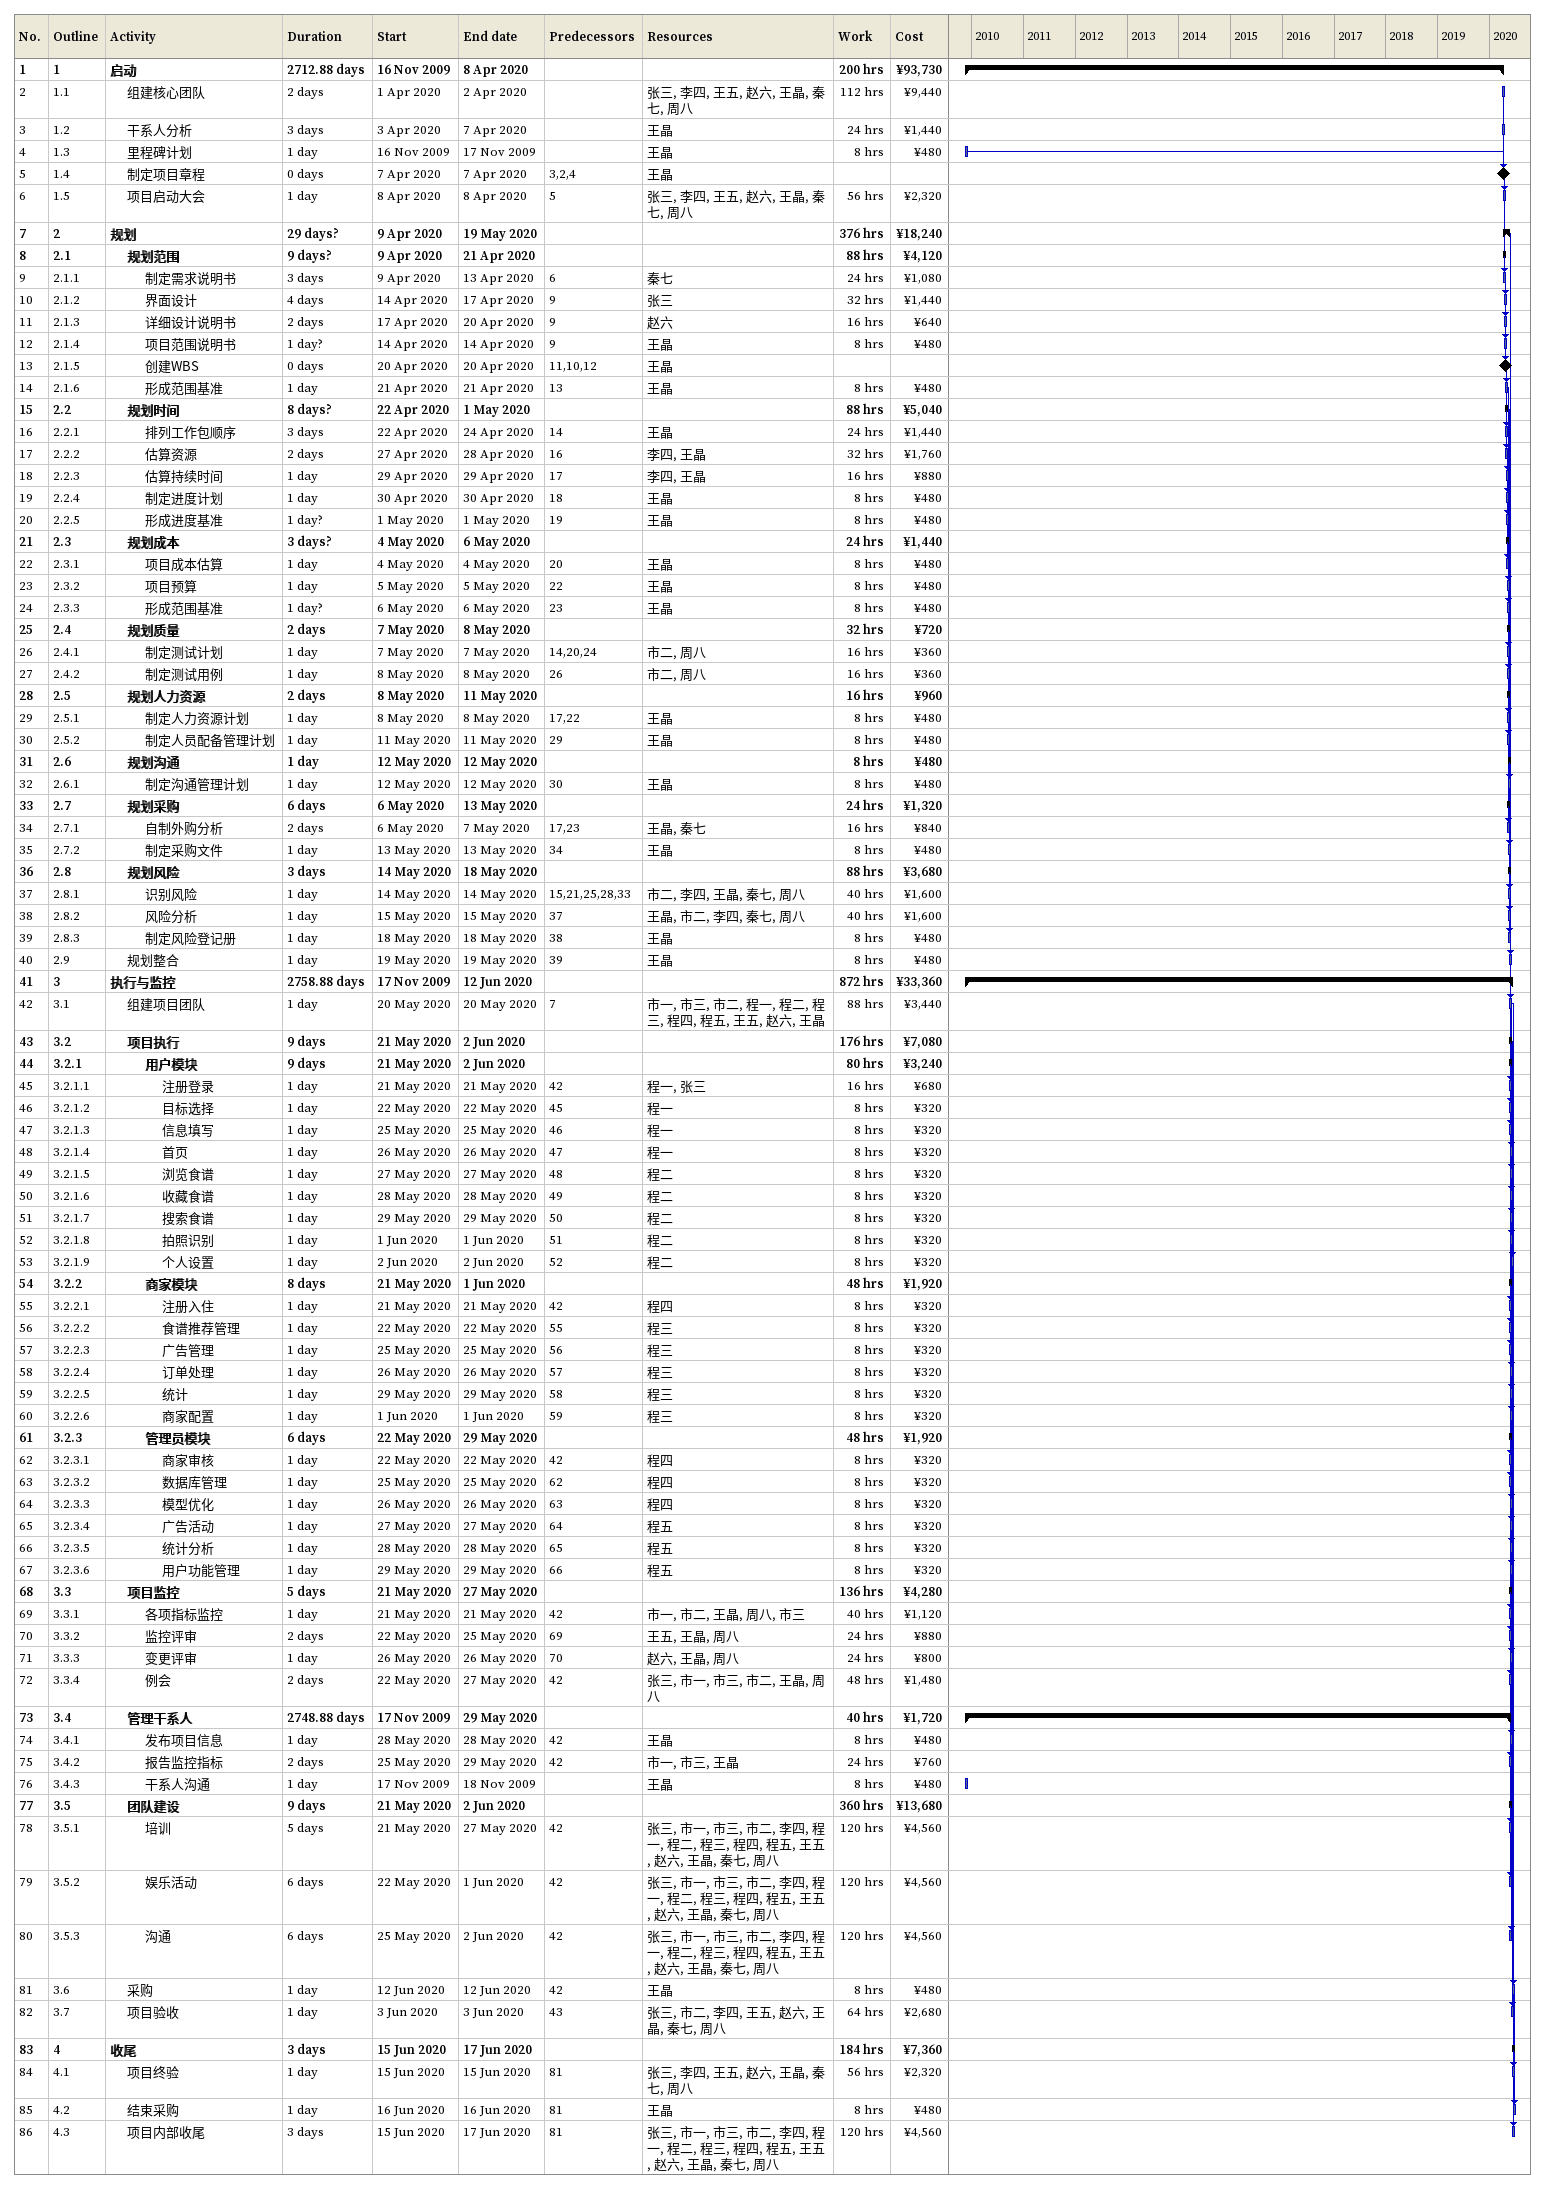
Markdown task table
| ID | WBS | Task | Duration | Start | Finish | Predecessors | Resources | Work (h) | Cost (¥) |
|---|---|---|---|---|---|---|---|---|---|
| 1 | 1 | **启动** | 2712.88d | 2009-11-16 | 2020-04-08 |  |  | 200 | 93730 |
| 2 | 1.1 | 组建核心团队 | 2d | 2020-04-01 | 2020-04-02 |  | 张三, 李四, 王五, 赵六, 王晶, 秦七, 周八 | 112 | 9440 |
| 3 | 1.2 | 干系人分析 | 3d | 2020-04-03 | 2020-04-07 |  | 王晶 | 24 | 1440 |
| 4 | 1.3 | 里程碑计划 | 1d | 2009-11-16 | 2009-11-17 |  | 王晶 | 8 | 480 |
| 5 | 1.4 | 制定项目章程 | 0d | 2020-04-07 | 2020-04-07 | 3, 2, 4 | 王晶 |  |  |
| 6 | 1.5 | 项目启动大会 | 1d | 2020-04-08 | 2020-04-08 | 5 | 张三, 李四, 王五, 赵六, 王晶, 秦七, 周八 | 56 | 2320 |
| 7 | 2 | **规划** | 29d? | 2020-04-09 | 2020-05-19 |  |  | 376 | 18240 |
| 8 | 2.1 | **规划范围** | 9d? | 2020-04-09 | 2020-04-21 |  |  | 88 | 4120 |
| 9 | 2.1.1 | 制定需求说明书 | 3d | 2020-04-09 | 2020-04-13 | 6 | 秦七 | 24 | 1080 |
| 10 | 2.1.2 | 界面设计 | 4d | 2020-04-14 | 2020-04-17 | 9 | 张三 | 32 | 1440 |
| 11 | 2.1.3 | 详细设计说明书 | 2d | 2020-04-17 | 2020-04-20 | 9 | 赵六 | 16 | 640 |
| 12 | 2.1.4 | 项目范围说明书 | 1d? | 2020-04-14 | 2020-04-14 | 9 | 王晶 | 8 | 480 |
| 13 | 2.1.5 | 创建WBS | 0d | 2020-04-20 | 2020-04-20 | 11, 10, 12 | 王晶 |  |  |
| 14 | 2.1.6 | 形成范围基准 | 1d | 2020-04-21 | 2020-04-21 | 13 | 王晶 | 8 | 480 |
| 15 | 2.2 | **规划时间** | 8d? | 2020-04-22 | 2020-05-01 |  |  | 88 | 5040 |
| 16 | 2.2.1 | 排列工作包顺序 | 3d | 2020-04-22 | 2020-04-24 | 14 | 王晶 | 24 | 1440 |
| 17 | 2.2.2 | 估算资源 | 2d | 2020-04-27 | 2020-04-28 | 16 | 李四, 王晶 | 32 | 1760 |
| 18 | 2.2.3 | 估算持续时间 | 1d | 2020-04-29 | 2020-04-29 | 17 | 李四, 王晶 | 16 | 880 |
| 19 | 2.2.4 | 制定进度计划 | 1d | 2020-04-30 | 2020-04-30 | 18 | 王晶 | 8 | 480 |
| 20 | 2.2.5 | 形成进度基准 | 1d? | 2020-05-01 | 2020-05-01 | 19 | 王晶 | 8 | 480 |
| 21 | 2.3 | **规划成本** | 3d? | 2020-05-04 | 2020-05-06 |  |  | 24 | 1440 |
| 22 | 2.3.1 | 项目成本估算 | 1d | 2020-05-04 | 2020-05-04 | 20 | 王晶 | 8 | 480 |
| 23 | 2.3.2 | 项目预算 | 1d | 2020-05-05 | 2020-05-05 | 22 | 王晶 | 8 | 480 |
| 24 | 2.3.3 | 形成范围基准 | 1d? | 2020-05-06 | 2020-05-06 | 23 | 王晶 | 8 | 480 |
| 25 | 2.4 | **规划质量** | 2d | 2020-05-07 | 2020-05-08 |  |  | 32 | 720 |
| 26 | 2.4.1 | 制定测试计划 | 1d | 2020-05-07 | 2020-05-07 | 14, 20, 24 | 市二, 周八 | 16 | 360 |
| 27 | 2.4.2 | 制定测试用例 | 1d | 2020-05-08 | 2020-05-08 | 26 | 市二, 周八 | 16 | 360 |
| 28 | 2.5 | **规划人力资源** | 2d | 2020-05-08 | 2020-05-11 |  |  | 16 | 960 |
| 29 | 2.5.1 | 制定人力资源计划 | 1d | 2020-05-08 | 2020-05-08 | 17, 22 | 王晶 | 8 | 480 |
| 30 | 2.5.2 | 制定人员配备管理计划 | 1d | 2020-05-11 | 2020-05-11 | 29 | 王晶 | 8 | 480 |
| 31 | 2.6 | **规划沟通** | 1d | 2020-05-12 | 2020-05-12 |  |  | 8 | 480 |
| 32 | 2.6.1 | 制定沟通管理计划 | 1d | 2020-05-12 | 2020-05-12 | 30 | 王晶 | 8 | 480 |
| 33 | 2.7 | **规划采购** | 6d | 2020-05-06 | 2020-05-13 |  |  | 24 | 1320 |
| 34 | 2.7.1 | 自制外购分析 | 2d | 2020-05-06 | 2020-05-07 | 17, 23 | 王晶, 秦七 | 16 | 840 |
| 35 | 2.7.2 | 制定采购文件 | 1d | 2020-05-13 | 2020-05-13 | 34 | 王晶 | 8 | 480 |
| 36 | 2.8 | **规划风险** | 3d | 2020-05-14 | 2020-05-18 |  |  | 88 | 3680 |
| 37 | 2.8.1 | 识别风险 | 1d | 2020-05-14 | 2020-05-14 | 15, 21, 25, 28, 33 | 市二, 李四, 王晶, 秦七, 周八 | 40 | 1600 |
| 38 | 2.8.2 | 风险分析 | 1d | 2020-05-15 | 2020-05-15 | 37 | 王晶, 市二, 李四, 秦七, 周八 | 40 | 1600 |
| 39 | 2.8.3 | 制定风险登记册 | 1d | 2020-05-18 | 2020-05-18 | 38 | 王晶 | 8 | 480 |
| 40 | 2.9 | 规划整合 | 1d | 2020-05-19 | 2020-05-19 | 39 | 王晶 | 8 | 480 |
| 41 | 3 | **执行与监控** | 2758.88d | 2009-11-17 | 2020-06-12 |  |  | 872 | 33360 |
| 42 | 3.1 | 组建项目团队 | 1d | 2020-05-20 | 2020-05-20 | 7 | 市一, 市三, 市二, 程一, 程二, 程三, 程四, 程五, 王五, 赵六, 王晶 | 88 | 3440 |
| 43 | 3.2 | **项目执行** | 9d | 2020-05-21 | 2020-06-02 |  |  | 176 | 7080 |
| 44 | 3.2.1 | **用户模块** | 9d | 2020-05-21 | 2020-06-02 |  |  | 80 | 3240 |
| 45 | 3.2.1.1 | 注册登录 | 1d | 2020-05-21 | 2020-05-21 | 42 | 程一, 张三 | 16 | 680 |
| 46 | 3.2.1.2 | 目标选择 | 1d | 2020-05-22 | 2020-05-22 | 45 | 程一 | 8 | 320 |
| 47 | 3.2.1.3 | 信息填写 | 1d | 2020-05-25 | 2020-05-25 | 46 | 程一 | 8 | 320 |
| 48 | 3.2.1.4 | 首页 | 1d | 2020-05-26 | 2020-05-26 | 47 | 程一 | 8 | 320 |
| 49 | 3.2.1.5 | 浏览食谱 | 1d | 2020-05-27 | 2020-05-27 | 48 | 程二 | 8 | 320 |
| 50 | 3.2.1.6 | 收藏食谱 | 1d | 2020-05-28 | 2020-05-28 | 49 | 程二 | 8 | 320 |
| 51 | 3.2.1.7 | 搜索食谱 | 1d | 2020-05-29 | 2020-05-29 | 50 | 程二 | 8 | 320 |
| 52 | 3.2.1.8 | 拍照识别 | 1d | 2020-06-01 | 2020-06-01 | 51 | 程二 | 8 | 320 |
| 53 | 3.2.1.9 | 个人设置 | 1d | 2020-06-02 | 2020-06-02 | 52 | 程二 | 8 | 320 |
| 54 | 3.2.2 | **商家模块** | 8d | 2020-05-21 | 2020-06-01 |  |  | 48 | 1920 |
| 55 | 3.2.2.1 | 注册入住 | 1d | 2020-05-21 | 2020-05-21 | 42 | 程四 | 8 | 320 |
| 56 | 3.2.2.2 | 食谱推荐管理 | 1d | 2020-05-22 | 2020-05-22 | 55 | 程三 | 8 | 320 |
| 57 | 3.2.2.3 | 广告管理 | 1d | 2020-05-25 | 2020-05-25 | 56 | 程三 | 8 | 320 |
| 58 | 3.2.2.4 | 订单处理 | 1d | 2020-05-26 | 2020-05-26 | 57 | 程三 | 8 | 320 |
| 59 | 3.2.2.5 | 统计 | 1d | 2020-05-29 | 2020-05-29 | 58 | 程三 | 8 | 320 |
| 60 | 3.2.2.6 | 商家配置 | 1d | 2020-06-01 | 2020-06-01 | 59 | 程三 | 8 | 320 |
| 61 | 3.2.3 | **管理员模块** | 6d | 2020-05-22 | 2020-05-29 |  |  | 48 | 1920 |
| 62 | 3.2.3.1 | 商家审核 | 1d | 2020-05-22 | 2020-05-22 | 42 | 程四 | 8 | 320 |
| 63 | 3.2.3.2 | 数据库管理 | 1d | 2020-05-25 | 2020-05-25 | 62 | 程四 | 8 | 320 |
| 64 | 3.2.3.3 | 模型优化 | 1d | 2020-05-26 | 2020-05-26 | 63 | 程四 | 8 | 320 |
| 65 | 3.2.3.4 | 广告活动 | 1d | 2020-05-27 | 2020-05-27 | 64 | 程五 | 8 | 320 |
| 66 | 3.2.3.5 | 统计分析 | 1d | 2020-05-28 | 2020-05-28 | 65 | 程五 | 8 | 320 |
| 67 | 3.2.3.6 | 用户功能管理 | 1d | 2020-05-29 | 2020-05-29 | 66 | 程五 | 8 | 320 |
| 68 | 3.3 | **项目监控** | 5d | 2020-05-21 | 2020-05-27 |  |  | 136 | 4280 |
| 69 | 3.3.1 | 各项指标监控 | 1d | 2020-05-21 | 2020-05-21 | 42 | 市一, 市二, 王晶, 周八, 市三 | 40 | 1120 |
| 70 | 3.3.2 | 监控评审 | 2d | 2020-05-22 | 2020-05-25 | 69 | 王五, 王晶, 周八 | 24 | 880 |
| 71 | 3.3.3 | 变更评审 | 1d | 2020-05-26 | 2020-05-26 | 70 | 赵六, 王晶, 周八 | 24 | 800 |
| 72 | 3.3.4 | 例会 | 2d | 2020-05-22 | 2020-05-27 | 42 | 张三, 市一, 市三, 市二, 王晶, 周八 | 48 | 1480 |
| 73 | 3.4 | **管理干系人** | 2748.88d | 2009-11-17 | 2020-05-29 |  |  | 40 | 1720 |
| 74 | 3.4.1 | 发布项目信息 | 1d | 2020-05-28 | 2020-05-28 | 42 | 王晶 | 8 | 480 |
| 75 | 3.4.2 | 报告监控指标 | 2d | 2020-05-25 | 2020-05-29 | 42 | 市一, 市三, 王晶 | 24 | 760 |
| 76 | 3.4.3 | 干系人沟通 | 1d | 2009-11-17 | 2009-11-18 |  | 王晶 | 8 | 480 |
| 77 | 3.5 | **团队建设** | 9d | 2020-05-21 | 2020-06-02 |  |  | 360 | 13680 |
| 78 | 3.5.1 | 培训 | 5d | 2020-05-21 | 2020-05-27 | 42 | 张三, 市一, 市三, 市二, 李四, 程一, 程二, 程三, 程四, 程五, 王五, 赵六, 王晶, 秦七, 周八 | 120 | 4560 |
| 79 | 3.5.2 | 娱乐活动 | 6d | 2020-05-22 | 2020-06-01 | 42 | 张三, 市一, 市三, 市二, 李四, 程一, 程二, 程三, 程四, 程五, 王五, 赵六, 王晶, 秦七, 周八 | 120 | 4560 |
| 80 | 3.5.3 | 沟通 | 6d | 2020-05-25 | 2020-06-02 | 42 | 张三, 市一, 市三, 市二, 李四, 程一, 程二, 程三, 程四, 程五, 王五, 赵六, 王晶, 秦七, 周八 | 120 | 4560 |
| 81 | 3.6 | 采购 | 1d | 2020-06-12 | 2020-06-12 | 42 | 王晶 | 8 | 480 |
| 82 | 3.7 | 项目验收 | 1d | 2020-06-03 | 2020-06-03 | 43 | 张三, 市二, 李四, 王五, 赵六, 王晶, 秦七, 周八 | 64 | 2680 |
| 83 | 4 | **收尾** | 3d | 2020-06-15 | 2020-06-17 |  |  | 184 | 7360 |
| 84 | 4.1 | 项目终验 | 1d | 2020-06-15 | 2020-06-15 | 81 | 张三, 李四, 王五, 赵六, 王晶, 秦七, 周八 | 56 | 2320 |
| 85 | 4.2 | 结束采购 | 1d | 2020-06-16 | 2020-06-16 | 81 | 王晶 | 8 | 480 |
| 86 | 4.3 | 项目内部收尾 | 3d | 2020-06-15 | 2020-06-17 | 81 | 张三, 市一, 市三, 市二, 李四, 程一, 程二, 程三, 程四, 程五, 王五, 赵六, 王晶, 秦七, 周八 | 120 | 4560 |
